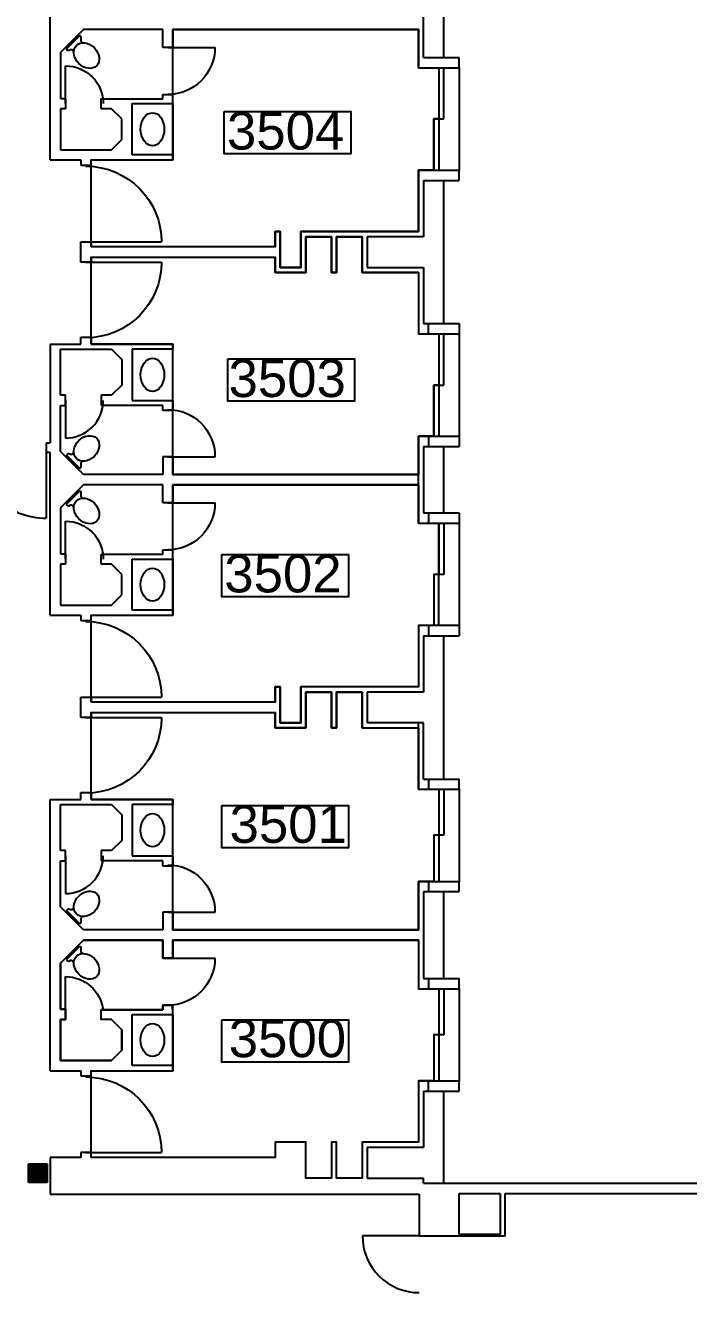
# Model space of a CAD drawing. Extents: x 338 to 7662, y 1527 to 4766.
# Drawn here: x 3434 to 3856, y 3372 to 4177 of the extents above; entities that cross this region are included whole.
import ezdxf

# ---------------------------------------------------------------- set-up
doc = ezdxf.new("R2010")
doc.units = 0
doc.header["$LTSCALE"] = 150
doc.header["$MEASUREMENT"] = 0
for name, color, linetype in [('A-ANNO-TX192', 4, 'CONTINUOUS'), ('A-COLS', 5, 'CONTINUOUS'), ('A-DOOR', 2, 'CONTINUOUS'), ('A-FLOR-CASE', 3, 'CONTINUOUS'), ('A-FLOR-PFIX', 2, 'CONTINUOUS'), ('A-GLAZ', 2, 'CONTINUOUS'), ('A-GLAZ-SILL', 1, 'CONTINUOUS'), ('A-WALL-FULL', 6, 'CONTINUOUS'), ('X-MEDGAS', 5, 'CONTINUOUS')]:
    doc.layers.add(name, color=color, linetype=linetype)
doc.styles.add('ARIAL', font='arial.ttf')

# ---------------------------------------------------------------- blocks, each defined once
blk = doc.blocks.new('FIREPULL')
at = {"layer": 'X-MEDGAS'}
for p, q in [((-5.91, 0), (-5.91, 11.81)), ((-5.91, 11.81), (5.91, 11.81)), ((-5.9, 0), (-5.9, 11.81)), ((-5.87, 0), (-5.87, 11.81)), ((-5.84, 0), (-5.84, 11.81)), ((-5.81, 0), (-5.81, 11.81)), ((-5.78, 0), (-5.78, 11.81)), ((-5.75, 0), (-5.75, 11.81)), ((-5.72, 0), (-5.72, 11.81)), ((-5.69, 0), (-5.69, 11.81)), ((-5.65, 0), (-5.65, 11.81)), ((-5.62, 0), (-5.62, 11.81)), ((-5.59, 0), (-5.59, 11.81)), ((-5.56, 0), (-5.56, 11.81)), ((-5.53, 0), (-5.53, 11.81)), ((-5.5, 0), (-5.5, 11.81)), ((-5.47, 0), (-5.47, 11.81)), ((-5.44, 0), (-5.44, 11.81)), ((-5.4, 0), (-5.4, 11.81)), ((-5.37, 0), (-5.37, 11.81)), ((-5.34, 0), (-5.34, 11.81)), ((-5.31, 0), (-5.31, 11.81)), ((-5.28, 0), (-5.28, 11.81)), ((-5.25, 0), (-5.25, 11.81)), ((-5.22, 0), (-5.22, 11.81)), ((-5.19, 0), (-5.19, 11.81)), ((-5.15, 0), (-5.15, 11.81)), ((-5.12, 0), (-5.12, 11.81)), ((-5.09, 0), (-5.09, 11.81)), ((-5.06, 0), (-5.06, 11.81)), ((-5.03, 0), (-5.03, 11.81)), ((-5, 0), (-5, 11.81)), ((-4.97, 0), (-4.97, 11.81)), ((-4.94, 0), (-4.94, 11.81)), ((-4.9, 0), (-4.9, 11.81)), ((-4.87, 0), (-4.87, 11.81)), ((-4.84, 0), (-4.84, 11.81)), ((-4.81, 0), (-4.81, 11.81)), ((-4.78, 0), (-4.78, 11.81)), ((-4.75, 0), (-4.75, 11.81)), ((-4.72, 0), (-4.72, 11.81)), ((-4.69, 0), (-4.69, 11.81)), ((-4.65, 0), (-4.65, 11.81)), ((-4.62, 0), (-4.62, 11.81)), ((-4.59, 0), (-4.59, 11.81)), ((-4.56, 0), (-4.56, 11.81)), ((-4.53, 0), (-4.53, 11.81)), ((-4.5, 0), (-4.5, 11.81)), ((-4.47, 0), (-4.47, 11.81)), ((-4.44, 0), (-4.44, 11.81)), ((-4.4, 0), (-4.4, 11.81)), ((-4.37, 0), (-4.37, 11.81)), ((-4.34, 0), (-4.34, 11.81)), ((-4.31, 0), (-4.31, 11.81)), ((-4.28, 0), (-4.28, 11.81)), ((-4.25, 0), (-4.25, 11.81)), ((-4.22, 0), (-4.22, 11.81)), ((-4.19, 0), (-4.19, 11.81)), ((-4.15, 0), (-4.15, 11.81)), ((-4.12, 0), (-4.12, 11.81)), ((-4.09, 0), (-4.09, 11.81)), ((-4.06, 0), (-4.06, 11.81)), ((-4.03, 0), (-4.03, 11.81)), ((-4, 0), (-4, 11.81)), ((-3.97, 0), (-3.97, 11.81)), ((-3.94, 0), (-3.94, 11.81)), ((-3.9, 0), (-3.9, 11.81)), ((-3.87, 0), (-3.87, 11.81)), ((-3.84, 0), (-3.84, 11.81)), ((-3.81, 0), (-3.81, 11.81)), ((-3.78, 0), (-3.78, 11.81)), ((-3.75, 0), (-3.75, 11.81)), ((-3.72, 0), (-3.72, 11.81)), ((-3.69, 0), (-3.69, 11.81)), ((-3.65, 0), (-3.65, 11.81)), ((-3.62, 0), (-3.62, 11.81)), ((-3.59, 0), (-3.59, 11.81)), ((-3.56, 0), (-3.56, 11.81)), ((-3.53, 0), (-3.53, 11.81)), ((-3.5, 0), (-3.5, 11.81)), ((-3.47, 0), (-3.47, 11.81)), ((-3.44, 0), (-3.44, 11.81)), ((-3.4, 0), (-3.4, 11.81)), ((-3.37, 0), (-3.37, 11.81)), ((-3.34, 0), (-3.34, 11.81)), ((-3.31, 0), (-3.31, 11.81)), ((-3.28, 0), (-3.28, 11.81)), ((-3.25, 0), (-3.25, 11.81)), ((-3.22, 0), (-3.22, 11.81)), ((-3.19, 0), (-3.19, 11.81)), ((-3.15, 0), (-3.15, 11.81)), ((-3.12, 0), (-3.12, 11.81)), ((-3.09, 0), (-3.09, 11.81)), ((-3.06, 0), (-3.06, 11.81)), ((-3.03, 0), (-3.03, 11.81)), ((-3, 0), (-3, 11.81)), ((-2.97, 0), (-2.97, 11.81)), ((-2.94, 0), (-2.94, 11.81)), ((-2.9, 0), (-2.9, 11.81)), ((-2.87, 0), (-2.87, 11.81)), ((-2.84, 0), (-2.84, 11.81)), ((-2.81, 0), (-2.81, 11.81)), ((-2.78, 0), (-2.78, 11.81)), ((-2.75, 0), (-2.75, 11.81)), ((-2.72, 0), (-2.72, 11.81)), ((-2.69, 0), (-2.69, 11.81)), ((-2.65, 0), (-2.65, 11.81)), ((-2.62, 0), (-2.62, 11.81)), ((-2.59, 0), (-2.59, 11.81)), ((-2.56, 0), (-2.56, 11.81)), ((-2.53, 0), (-2.53, 11.81)), ((-2.5, 0), (-2.5, 11.81)), ((-2.47, 0), (-2.47, 11.81)), ((-2.44, 0), (-2.44, 11.81)), ((-2.4, 0), (-2.4, 11.81)), ((-2.37, 0), (-2.37, 11.81)), ((-2.34, 0), (-2.34, 11.81)), ((-2.31, 0), (-2.31, 11.81)), ((-2.28, 0), (-2.28, 11.81)), ((-2.25, 0), (-2.25, 11.81)), ((-2.22, 0), (-2.22, 11.81)), ((-2.19, 0), (-2.19, 11.81)), ((-2.15, 0), (-2.15, 11.81)), ((-2.12, 0), (-2.12, 11.81)), ((-2.09, 0), (-2.09, 11.81)), ((-2.06, 0), (-2.06, 11.81)), ((-2.03, 0), (-2.03, 11.81)), ((-2, 0), (-2, 11.81)), ((-1.97, 0), (-1.97, 11.81)), ((-1.94, 0), (-1.94, 11.81)), ((-1.9, 0), (-1.9, 11.81)), ((-1.87, 0), (-1.87, 11.81)), ((-1.84, 0), (-1.84, 11.81)), ((-1.81, 0), (-1.81, 11.81)), ((-1.78, 0), (-1.78, 11.81)), ((-1.75, 0), (-1.75, 11.81)), ((-1.72, 0), (-1.72, 11.81)), ((-1.69, 0), (-1.69, 11.81)), ((-1.65, 0), (-1.65, 11.81)), ((-1.62, 0), (-1.62, 11.81)), ((-1.59, 0), (-1.59, 11.81)), ((-1.56, 0), (-1.56, 11.81)), ((-1.53, 0), (-1.53, 11.81)), ((-1.5, 0), (-1.5, 11.81)), ((-1.47, 0), (-1.47, 11.81)), ((-1.44, 0), (-1.44, 11.81)), ((-1.4, 0), (-1.4, 11.81)), ((-1.37, 0), (-1.37, 11.81)), ((-1.34, 0), (-1.34, 11.81)), ((-1.31, 0), (-1.31, 11.81)), ((-1.28, 0), (-1.28, 11.81)), ((-1.25, 0), (-1.25, 11.81)), ((-1.22, 0), (-1.22, 11.81)), ((-1.19, 0), (-1.19, 11.81)), ((-1.15, 0), (-1.15, 11.81)), ((-1.12, 0), (-1.12, 11.81)), ((-1.09, 0), (-1.09, 11.81)), ((-1.06, 0), (-1.06, 11.81)), ((-1.03, 0), (-1.03, 11.81)), ((-1, 0), (-1, 11.81)), ((-0.97, 0), (-0.97, 11.81)), ((-0.94, 0), (-0.94, 11.81)), ((-0.9, 0), (-0.9, 11.81)), ((-0.87, 0), (-0.87, 11.81)), ((-0.84, 0), (-0.84, 11.81)), ((-0.81, 0), (-0.81, 11.81)), ((-0.78, 0), (-0.78, 11.81)), ((-0.75, 0), (-0.75, 11.81)), ((-0.72, 0), (-0.72, 11.81)), ((-0.69, 0), (-0.69, 11.81)), ((-0.65, 0), (-0.65, 11.81)), ((-0.62, 0), (-0.62, 11.81)), ((-0.59, 0), (-0.59, 11.81)), ((-0.56, 0), (-0.56, 11.81)), ((-0.53, 0), (-0.53, 11.81)), ((-0.5, 0), (-0.5, 11.81)), ((-0.47, 0), (-0.47, 11.81)), ((-0.44, 0), (-0.44, 11.81)), ((-0.4, 0), (-0.4, 11.81)), ((-0.37, 0), (-0.37, 11.81)), ((-0.34, 0), (-0.34, 11.81)), ((-0.31, 0), (-0.31, 11.81)), ((-0.28, 0), (-0.28, 11.81)), ((-0.25, 0), (-0.25, 11.81)), ((-0.22, 0), (-0.22, 11.81)), ((-0.19, 0), (-0.19, 11.81)), ((-0.15, 0), (-0.15, 11.81)), ((-0.12, 0), (-0.12, 11.81)), ((-0.09, 0), (-0.09, 11.81)), ((-0.06, 0), (-0.06, 11.81)), ((-0.03, 0), (-0.03, 11.81)), ((0, 0), (0, 11.81)), ((0.03, 0), (0.03, 11.81)), ((0.06, 0), (0.06, 11.81)), ((0.1, 0), (0.1, 11.81)), ((0.13, 0), (0.13, 11.81)), ((0.16, 0), (0.16, 11.81)), ((0.19, 0), (0.19, 11.81)), ((0.22, 0), (0.22, 11.81)), ((0.25, 0), (0.25, 11.81)), ((0.28, 0), (0.28, 11.81)), ((0.31, 0), (0.31, 11.81)), ((0.35, 0), (0.35, 11.81)), ((0.38, 0), (0.38, 11.81)), ((0.41, 0), (0.41, 11.81)), ((0.44, 0), (0.44, 11.81)), ((0.47, 0), (0.47, 11.81)), ((0.5, 0), (0.5, 11.81)), ((0.53, 0), (0.53, 11.81)), ((0.56, 0), (0.56, 11.81)), ((0.6, 0), (0.6, 11.81)), ((0.63, 0), (0.63, 11.81)), ((0.66, 0), (0.66, 11.81)), ((0.69, 0), (0.69, 11.81)), ((0.72, 0), (0.72, 11.81)), ((0.75, 0), (0.75, 11.81)), ((0.78, 0), (0.78, 11.81)), ((0.81, 0), (0.81, 11.81)), ((0.85, 0), (0.85, 11.81)), ((0.88, 0), (0.88, 11.81)), ((0.91, 0), (0.91, 11.81)), ((0.94, 0), (0.94, 11.81)), ((0.97, 0), (0.97, 11.81)), ((1, 0), (1, 11.81)), ((1.03, 0), (1.03, 11.81)), ((1.06, 0), (1.06, 11.81)), ((1.1, 0), (1.1, 11.81)), ((1.13, 0), (1.13, 11.81)), ((1.16, 0), (1.16, 11.81)), ((1.19, 0), (1.19, 11.81)), ((1.22, 0), (1.22, 11.81)), ((1.25, 0), (1.25, 11.81)), ((1.28, 0), (1.28, 11.81)), ((1.31, 0), (1.31, 11.81)), ((1.35, 0), (1.35, 11.81)), ((1.38, 0), (1.38, 11.81)), ((1.41, 0), (1.41, 11.81)), ((1.44, 0), (1.44, 11.81)), ((1.47, 0), (1.47, 11.81)), ((1.5, 0), (1.5, 11.81)), ((1.53, 0), (1.53, 11.81)), ((1.56, 0), (1.56, 11.81)), ((1.6, 0), (1.6, 11.81)), ((1.63, 0), (1.63, 11.81)), ((1.66, 0), (1.66, 11.81)), ((1.69, 0), (1.69, 11.81)), ((1.72, 0), (1.72, 11.81)), ((1.75, 0), (1.75, 11.81)), ((1.78, 0), (1.78, 11.81)), ((1.81, 0), (1.81, 11.81)), ((1.85, 0), (1.85, 11.81)), ((1.88, 0), (1.88, 11.81)), ((1.91, 0), (1.91, 11.81)), ((1.94, 0), (1.94, 11.81)), ((1.97, 0), (1.97, 11.81)), ((2, 0), (2, 11.81)), ((2.03, 0), (2.03, 11.81)), ((2.06, 0), (2.06, 11.81)), ((2.1, 0), (2.1, 11.81)), ((2.13, 0), (2.13, 11.81)), ((2.16, 0), (2.16, 11.81)), ((2.19, 0), (2.19, 11.81)), ((2.22, 0), (2.22, 11.81)), ((2.25, 0), (2.25, 11.81)), ((2.28, 0), (2.28, 11.81)), ((2.31, 0), (2.31, 11.81)), ((2.35, 0), (2.35, 11.81)), ((2.38, 0), (2.38, 11.81)), ((2.41, 0), (2.41, 11.81)), ((2.44, 0), (2.44, 11.81)), ((2.47, 0), (2.47, 11.81)), ((2.5, 0), (2.5, 11.81)), ((2.53, 0), (2.53, 11.81)), ((2.56, 0), (2.56, 11.81)), ((2.6, 0), (2.6, 11.81)), ((2.63, 0), (2.63, 11.81)), ((2.66, 0), (2.66, 11.81)), ((2.69, 0), (2.69, 11.81)), ((2.72, 0), (2.72, 11.81)), ((2.75, 0), (2.75, 11.81)), ((2.78, 0), (2.78, 11.81)), ((2.81, 0), (2.81, 11.81)), ((2.85, 0), (2.85, 11.81)), ((2.88, 0), (2.88, 11.81)), ((2.91, 0), (2.91, 11.81)), ((2.94, 0), (2.94, 11.81)), ((2.97, 0), (2.97, 11.81)), ((3, 0), (3, 11.81)), ((3.03, 0), (3.03, 11.81)), ((3.06, 0), (3.06, 11.81)), ((3.1, 0), (3.1, 11.81)), ((3.13, 0), (3.13, 11.81)), ((3.16, 0), (3.16, 11.81)), ((3.19, 0), (3.19, 11.81)), ((3.22, 0), (3.22, 11.81)), ((3.25, 0), (3.25, 11.81)), ((3.28, 0), (3.28, 11.81)), ((3.31, 0), (3.31, 11.81)), ((3.35, 0), (3.35, 11.81)), ((3.38, 0), (3.38, 11.81)), ((3.41, 0), (3.41, 11.81)), ((3.44, 0), (3.44, 11.81)), ((3.47, 0), (3.47, 11.81)), ((3.5, 0), (3.5, 11.81)), ((3.53, 0), (3.53, 11.81)), ((3.56, 0), (3.56, 11.81)), ((3.6, 0), (3.6, 11.81)), ((3.63, 0), (3.63, 11.81)), ((3.66, 0), (3.66, 11.81)), ((3.69, 0), (3.69, 11.81)), ((3.72, 0), (3.72, 11.81)), ((3.75, 0), (3.75, 11.81)), ((3.78, 0), (3.78, 11.81)), ((3.81, 0), (3.81, 11.81)), ((3.85, 0), (3.85, 11.81)), ((3.88, 0), (3.88, 11.81)), ((3.91, 0), (3.91, 11.81)), ((3.94, 0), (3.94, 11.81)), ((3.97, 0), (3.97, 11.81)), ((4, 0), (4, 11.81)), ((4.03, 0), (4.03, 11.81)), ((4.06, 0), (4.06, 11.81)), ((4.1, 0), (4.1, 11.81)), ((4.13, 0), (4.13, 11.81)), ((4.16, 0), (4.16, 11.81)), ((4.19, 0), (4.19, 11.81)), ((4.22, 0), (4.22, 11.81)), ((4.25, 0), (4.25, 11.81)), ((4.28, 0), (4.28, 11.81)), ((4.31, 0), (4.31, 11.81)), ((4.35, 0), (4.35, 11.81)), ((4.38, 0), (4.38, 11.81)), ((4.41, 0), (4.41, 11.81)), ((4.44, 0), (4.44, 11.81)), ((4.47, 0), (4.47, 11.81)), ((4.5, 0), (4.5, 11.81)), ((4.53, 0), (4.53, 11.81)), ((4.56, 0), (4.56, 11.81)), ((4.6, 0), (4.6, 11.81)), ((4.63, 0), (4.63, 11.81)), ((4.66, 0), (4.66, 11.81)), ((4.69, 0), (4.69, 11.81)), ((4.72, 0), (4.72, 11.81)), ((4.75, 0), (4.75, 11.81)), ((4.78, 0), (4.78, 11.81)), ((4.81, 0), (4.81, 11.81)), ((4.85, 0), (4.85, 11.81)), ((4.88, 0), (4.88, 11.81)), ((4.91, 0), (4.91, 11.81)), ((4.94, 0), (4.94, 11.81)), ((4.97, 0), (4.97, 11.81)), ((5, 0), (5, 11.81)), ((5.03, 0), (5.03, 11.81)), ((5.06, 0), (5.06, 11.81)), ((5.1, 0), (5.1, 11.81)), ((5.13, 0), (5.13, 11.81)), ((5.16, 0), (5.16, 11.81)), ((5.19, 0), (5.19, 11.81)), ((5.22, 0), (5.22, 11.81)), ((5.25, 0), (5.25, 11.81)), ((5.28, 0), (5.28, 11.81)), ((5.31, 0), (5.31, 11.81)), ((5.35, 0), (5.35, 11.81)), ((5.38, 0), (5.38, 11.81)), ((5.41, 0), (5.41, 11.81)), ((5.44, 0), (5.44, 11.81)), ((5.47, 0), (5.47, 11.81)), ((5.5, 0), (5.5, 11.81)), ((5.53, 0), (5.53, 11.81)), ((5.56, 0), (5.56, 11.81)), ((5.6, 0), (5.6, 11.81)), ((5.63, 0), (5.63, 11.81)), ((5.66, 0), (5.66, 11.81)), ((5.69, 0), (5.69, 11.81)), ((5.72, 0), (5.72, 11.81)), ((5.75, 0), (5.75, 11.81)), ((5.78, 0), (5.78, 11.81)), ((5.81, 0), (5.81, 11.81)), ((5.85, 0), (5.85, 11.81)), ((5.88, 0), (5.88, 11.81)), ((5.91, 11.81), (5.91, 0)), ((5.91, 0), (-5.91, 0))]:
    blk.add_line(p, q, dxfattribs=at)

msp = doc.modelspace()

# ---------------------------------------------------------------- linework, layer by layer
at = {"layer": 'A-COLS'}
for p, q in [((3710, 3409), (3710, 3435)), ((3710, 3435), (3736, 3435)), ((3736, 3435), (3736, 3409)), ((3736, 3409), (3710, 3409))]:
    msp.add_line(p, q, dxfattribs=at)
at = {"layer": 'A-DOOR'}
for p, q in [((3524.75, 4163), (3554.75, 4163)), ((3459.75, 4127.25), (3459.75, 4151.25)), ((3472.75, 4039.5), (3520.75, 4039.5)), ((3472.75, 4026.5), (3520.75, 4026.5)), ((3459.75, 3938.75), (3459.75, 3914.75)), ((3447.48, 3908.9), (3447.48, 3863.9)), ((3524.75, 3903), (3554.75, 3903)), ((3524.75, 3873.75), (3554.75, 3873.75)), ((3459.75, 3838), (3459.75, 3862)), ((3472.75, 3750.25), (3520.75, 3750.25)), ((3472.75, 3737.25), (3520.75, 3737.25)), ((3459.75, 3649.5), (3459.75, 3625.5)), ((3524.75, 3613.75), (3554.75, 3613.75)), ((3524.75, 3584.5), (3554.75, 3584.5)), ((3459.75, 3548.75), (3459.75, 3572.75)), ((3472.75, 3461), (3520.75, 3461)), ((3684.5, 3408), (3648.5, 3408))]:
    msp.add_line(p, q, dxfattribs=at)
at = {"layer": 'A-DOOR', "extrusion": (0, 0, -1)}
for centre, major_axis, start_param, end_param in [((3524.75, 4163), (21.21, 21.21), 0.785398, 2.356194), ((3459.75, 4127.25), (-16.97, 16.97), 0.785398, 2.356194), ((3472.75, 4039.5), (33.94, 33.94), 5.497787, 7.068583), ((3472.75, 4026.5), (33.94, 33.94), 0.785398, 2.356194), ((3524.75, 3903), (21.21, 21.21), 5.497787, 7.068583), ((3524.75, 3873.75), (21.21, 21.21), 0.785398, 2.356194), ((3459.75, 3838), (-16.97, 16.97), 0.785398, 2.356194), ((3472.75, 3750.25), (33.94, 33.94), 5.497787, 7.068583), ((3472.75, 3737.25), (33.94, 33.94), 0.785398, 2.356194), ((3524.75, 3613.75), (21.21, 21.21), 5.497787, 7.068583), ((3524.75, 3584.5), (21.21, 21.21), 0.785398, 2.356194), ((3459.75, 3548.75), (-16.97, 16.97), 0.785398, 2.239587), ((3472.75, 3461), (33.94, 33.94), 5.497787, 7.068583)]:
    msp.add_ellipse(centre, major_axis=major_axis, ratio=1, start_param=start_param, end_param=end_param, dxfattribs=at)
at = {"layer": 'A-DOOR'}
for centre, major_axis, ratio, start_param, end_param in [((3459.75, 3938.75), (-16.97, 16.97), 1, 2.356194, 3.926991), ((3447.48, 3908.9), (17.44, 41.58), 0.987634, 1.963494, 3.543166), ((3459.75, 3649.5), (-16.97, 16.97), 1, 2.356194, 3.926991), ((3684.5, 3408), (25.46, 25.46), 1, 2.356194, 3.926991)]:
    msp.add_ellipse(centre, major_axis=major_axis, ratio=ratio, start_param=start_param, end_param=end_param, dxfattribs=at)
at = {"layer": 'A-FLOR-CASE'}
for p, q in [((3528, 4127.25), (3528, 4094.75)), ((3528, 3938.75), (3528, 3971.25)), ((3528, 3838), (3528, 3805.5)), ((3528, 3649.5), (3528, 3682)), ((3528, 3548.75), (3528, 3516.25))]:
    msp.add_line(p, q, dxfattribs=at)
at = {"layer": 'A-FLOR-PFIX'}
for p, q in [((3460.38, 4162.01), (3468.87, 4170.49)), ((3468.87, 3895.51), (3460.38, 3903.99)), ((3460.38, 3872.76), (3468.87, 3881.24)), ((3468.87, 3606.26), (3460.38, 3614.74)), ((3460.38, 3583.51), (3468.87, 3591.99))]:
    msp.add_line(p, q, dxfattribs=at)
for centre, radius, start, end in [((3468.16, 4169.08), 1.58, 333.43495, 63.43495), ((3461.8, 4162.71), 1.58, 206.56505, 296.56505), ((3471.22, 4167.66), 1.79, 156.79875, 273.25713), ((3463.21, 4159.61), 1.83, 359.34402, 112.6996), ((3461.8, 3903.29), 1.58, 63.43495, 153.43495), ((3463.21, 3906.35), 1.79, 246.79875, 3.25713), ((3468.16, 3896.92), 1.58, 296.56505, 26.56505), ((3471.27, 3898.34), 1.83, 89.34402, 202.6996), ((3468.16, 3879.83), 1.58, 333.43495, 63.43495), ((3461.8, 3873.46), 1.58, 206.56505, 296.56505), ((3463.21, 3870.36), 1.83, 359.34402, 112.6996), ((3471.22, 3878.41), 1.79, 156.79875, 273.25713), ((3461.8, 3614.04), 1.58, 63.43495, 153.43495), ((3463.21, 3617.1), 1.79, 246.79875, 3.25713), ((3468.16, 3607.67), 1.58, 296.56505, 26.56505), ((3471.27, 3609.09), 1.83, 89.34402, 202.6996), ((3468.16, 3590.58), 1.58, 333.43495, 63.43495), ((3461.8, 3584.21), 1.58, 206.56505, 296.56505), ((3463.21, 3581.11), 1.83, 359.34402, 112.6996), ((3471.22, 3589.16), 1.79, 156.79875, 273.25713)]:
    msp.add_arc(centre, radius, start, end, dxfattribs=at)
for centre, major_axis, ratio in [((3473.11, 4157.76), (-6.43, 6.43), 0.769231), ((3515, 4111), (0, 10.5), 0.714286), ((3515, 3955), (0, 10.5), 0.714286), ((3473.11, 3908.24), (6.43, 6.43), 0.769231), ((3473.11, 3868.51), (-6.43, 6.43), 0.769231), ((3515, 3821.75), (0, 10.5), 0.714286), ((3515, 3665.75), (0, 10.5), 0.714286), ((3473.11, 3618.99), (6.43, 6.43), 0.769231), ((3473.11, 3579.26), (-6.43, 6.43), 0.769231), ((3515, 3532.5), (0, 10.5), 0.714286)]:
    msp.add_ellipse(centre, major_axis=major_axis, ratio=ratio, dxfattribs=at)
at = {"layer": 'A-GLAZ', "linetype": 'Continuous'}
for p, q in [((3697, 4150), (3697, 4085)), ((3700.25, 4117.5), (3700.25, 4150)), ((3693.75, 4117.5), (3700.25, 4117.5)), ((3693.75, 4085), (3693.75, 4117.5)), ((3697, 3981), (3697, 3916)), ((3700.25, 3948.5), (3700.25, 3981)), ((3693.75, 3916), (3693.75, 3948.5)), ((3693.75, 3948.5), (3700.25, 3948.5)), ((3697, 3795.75), (3697, 3860.75)), ((3700.25, 3860.75), (3700.25, 3828.25)), ((3700.25, 3828.25), (3693.75, 3828.25)), ((3693.75, 3828.25), (3693.75, 3795.75)), ((3697, 3691.75), (3697, 3633.25)), ((3700.25, 3691.75), (3700.25, 3662.5)), ((3693.75, 3662.5), (3693.75, 3633.25)), ((3700.25, 3662.5), (3693.75, 3662.5)), ((3697, 3565), (3697, 3506.5)), ((3700.25, 3565), (3700.25, 3535.75)), ((3700.25, 3535.75), (3693.75, 3535.75)), ((3693.75, 3535.75), (3693.75, 3506.5))]:
    msp.add_line(p, q, dxfattribs=at)
at = {"layer": 'A-GLAZ-SILL', "linetype": 'Continuous'}
for p, q in [((3710, 4150), (3710, 4085)), ((3710, 3981), (3710, 3916)), ((3710, 3860.75), (3710, 3795.75)), ((3710, 3691.75), (3710, 3633.25)), ((3710, 3565), (3710, 3506.5))]:
    msp.add_line(p, q, dxfattribs=at)
at = {"layer": 'A-WALL-FULL'}
for p, q in [((3687.25, 4156.5), (3687.25, 4195.5)), ((3700.25, 4156.5), (3700.25, 4195.5)), ((3450, 4091.5), (3450, 4182.5)), ((3471.12, 4174.38), (3456.5, 4159.75)), ((3521.5, 4174.38), (3471.12, 4174.38)), ((3521.5, 4163), (3521.5, 4174.38)), ((3528, 4174.38), (3528, 4163)), ((3684, 4174.38), (3528, 4174.38)), ((3684, 4150), (3684, 4174.38)), ((3528, 4163), (3521.5, 4163)), ((3456.5, 4159.75), (3456.5, 4130.5)), ((3687.25, 4156.5), (3710, 4156.5)), ((3710, 4150), (3710, 4156.5)), ((3684, 4150), (3710, 4150)), ((3456.5, 4130.5), (3459.75, 4130.5)), ((3459.75, 4130.5), (3459.75, 4124)), ((3482.5, 4124), (3482.5, 4130.5)), ((3521.5, 4130.04), (3482.5, 4130.04)), ((3521.5, 4133.02), (3527.77, 4133.02)), ((3521.5, 4130.5), (3521.5, 4133.02)), ((3527.77, 4133.02), (3527.77, 4130.5)), ((3528, 4127.25), (3528, 4130.5)), ((3456.5, 4124), (3456.5, 4098)), ((3459.75, 4124), (3456.5, 4124)), ((3489, 4124), (3482.5, 4124)), ((3495.5, 4117.5), (3489, 4124)), ((3502, 4127.25), (3528, 4127.25)), ((3502, 4094.75), (3502, 4127.25)), ((3495.5, 4104.5), (3495.5, 4117.5)), ((3456.5, 4098), (3489, 4098)), ((3489, 4098), (3495.5, 4104.5)), ((3450, 4091.5), (3469.5, 4091.5)), ((3469.5, 4091.5), (3469.5, 4088.25)), ((3476, 4088.25), (3476, 4091.5)), ((3476, 4091.5), (3528, 4091.5)), ((3528, 4094.75), (3502, 4094.75)), ((3528, 4094.75), (3528, 4091.5)), ((3469.5, 4088.25), (3476, 4088.25)), ((3684, 4085), (3710, 4085)), ((3684, 4046), (3684, 4085)), ((3710, 4078.5), (3710, 4085)), ((3687.25, 4078.5), (3710, 4078.5)), ((3687.25, 4078.5), (3687.25, 4042.75)), ((3700.25, 3987.5), (3700.25, 4078.5)), ((3593, 4046), (3596.25, 4046)), ((3593, 4036.25), (3593, 4046)), ((3596.25, 4046), (3596.25, 4023.25)), ((3609.25, 4046), (3684, 4046)), ((3609.25, 4023.25), (3609.25, 4046)), ((3612.5, 4042.75), (3612.5, 4020)), ((3628.75, 4042.75), (3612.5, 4042.75)), ((3628.75, 4020), (3628.75, 4042.75)), ((3632, 4042.75), (3632, 4020)), ((3648.25, 4042.75), (3632, 4042.75)), ((3648.25, 4020), (3648.25, 4042.75)), ((3651.5, 4042.75), (3651.5, 4023.25)), ((3687.25, 4042.75), (3651.5, 4042.75)), ((3469.5, 4026.5), (3469.5, 4039.5)), ((3469.5, 4039.5), (3476, 4039.5)), ((3476, 4039.5), (3476, 4036.25)), ((3593, 4036.25), (3476, 4036.25)), ((3476, 4026.5), (3469.5, 4026.5)), ((3476, 4029.75), (3593, 4029.75)), ((3476, 4029.75), (3476, 4026.5)), ((3593, 4020), (3593, 4029.75)), ((3612.5, 4020), (3593, 4020)), ((3596.25, 4023.25), (3609.25, 4023.25)), ((3632, 4020), (3628.75, 4020)), ((3684, 4020), (3648.25, 4020)), ((3651.5, 4023.25), (3687.25, 4023.25)), ((3684, 4020), (3684, 3981)), ((3687.25, 4023.25), (3687.25, 3987.5)), ((3687.25, 3987.5), (3710, 3987.5)), ((3690.5, 3981), (3690.5, 3987.5)), ((3710, 3987.5), (3710, 3981)), ((3469.5, 3974.5), (3469.5, 3978.89)), ((3469.5, 3978.89), (3476, 3978.89)), ((3476, 3978.89), (3476, 3974.5)), ((3684, 3981), (3710, 3981)), ((3450, 3974.5), (3469.5, 3974.5)), ((3450, 3974.5), (3450, 3911.9)), ((3456.5, 3942), (3456.5, 3971.25)), ((3456.5, 3971.25), (3489, 3971.25)), ((3476, 3974.5), (3528, 3974.5)), ((3489, 3971.25), (3495.5, 3964.75)), ((3528, 3971.25), (3502, 3971.25)), ((3502, 3971.25), (3502, 3938.75)), ((3528, 3974.5), (3528, 3971.25)), ((3495.5, 3964.75), (3495.5, 3948.5)), ((3495.5, 3948.5), (3489, 3942)), ((3459.75, 3942), (3456.5, 3942)), ((3459.75, 3935.5), (3459.75, 3942)), ((3489, 3942), (3482.5, 3942)), ((3482.5, 3942), (3482.5, 3935.5)), ((3502, 3938.75), (3528, 3938.75)), ((3528, 3938.75), (3528, 3932.25)), ((3456.5, 3935.5), (3459.75, 3935.5)), ((3456.5, 3906.25), (3456.5, 3935.5)), ((3521.5, 3935.5), (3482.5, 3935.5)), ((3521.5, 3932.25), (3521.5, 3935.5)), ((3528, 3932.25), (3521.5, 3932.25)), ((3684, 3916), (3710, 3916)), ((3684, 3860.75), (3684, 3916)), ((3690.5, 3916), (3690.5, 3909.5)), ((3710, 3916), (3710, 3909.5)), ((3447.48, 3911.9), (3447.48, 3905.9)), ((3447.48, 3911.9), (3450, 3911.9)), ((3447.48, 3905.9), (3450, 3905.9)), ((3450, 3802.25), (3450, 3905.9)), ((3471.12, 3891.62), (3456.5, 3906.25)), ((3687.25, 3909.5), (3710, 3909.5)), ((3687.25, 3909.5), (3687.25, 3867.25)), ((3700.25, 3867.25), (3700.25, 3909.5)), ((3528, 3903), (3521.5, 3903)), ((3521.5, 3903), (3521.5, 3891.62)), ((3528, 3903), (3528, 3891.62)), ((3521.5, 3891.62), (3471.12, 3891.62)), ((3528, 3891.62), (3684, 3891.62)), ((3471.12, 3885.12), (3456.5, 3870.5)), ((3521.5, 3885.12), (3471.12, 3885.12)), ((3521.5, 3873.75), (3521.5, 3885.12)), ((3684, 3885.12), (3528, 3885.12)), ((3528, 3885.12), (3528, 3873.75)), ((3528, 3873.75), (3521.5, 3873.75)), ((3456.5, 3870.5), (3456.5, 3841.25)), ((3687.25, 3867.25), (3710, 3867.25)), ((3690.5, 3867.25), (3690.5, 3860.75)), ((3710, 3867.25), (3710, 3860.75)), ((3684, 3860.75), (3710, 3860.75)), ((3456.5, 3841.25), (3459.75, 3841.25)), ((3459.75, 3841.25), (3459.75, 3834.75)), ((3521.5, 3840.79), (3482.5, 3840.79)), ((3482.5, 3834.75), (3482.5, 3840.79)), ((3521.5, 3840.79), (3521.5, 3843.77)), ((3521.5, 3843.77), (3528, 3843.77)), ((3528, 3838), (3528, 3843.77)), ((3459.75, 3834.75), (3456.5, 3834.75)), ((3456.5, 3834.75), (3456.5, 3808.75)), ((3489, 3834.75), (3482.5, 3834.75)), ((3495.5, 3828.25), (3489, 3834.75)), ((3502, 3805.5), (3502, 3838)), ((3502, 3838), (3528, 3838)), ((3495.5, 3815.25), (3495.5, 3828.25)), ((3456.5, 3808.75), (3489, 3808.75)), ((3489, 3808.75), (3495.5, 3815.25)), ((3450, 3802.25), (3469.5, 3802.25)), ((3469.5, 3802.25), (3469.5, 3799)), ((3476, 3802.25), (3528, 3802.25)), ((3476, 3799), (3476, 3802.25)), ((3528, 3805.5), (3502, 3805.5)), ((3528, 3805.5), (3528, 3802.25)), ((3469.5, 3799), (3476, 3799)), ((3710, 3795.75), (3684, 3795.75)), ((3684, 3795.75), (3684, 3756.75)), ((3690.5, 3795.75), (3690.5, 3789.25)), ((3710, 3795.75), (3710, 3789.25)), ((3687.25, 3789.25), (3687.25, 3753.5)), ((3687.25, 3789.25), (3710, 3789.25)), ((3700.25, 3698.25), (3700.25, 3789.25)), ((3593, 3756.75), (3596.25, 3756.75)), ((3593, 3747), (3593, 3756.75)), ((3596.25, 3756.75), (3596.25, 3734)), ((3684, 3756.75), (3609.25, 3756.75)), ((3609.25, 3734), (3609.25, 3756.75)), ((3628.75, 3753.5), (3612.5, 3753.5)), ((3612.5, 3753.5), (3612.5, 3730.75)), ((3628.75, 3730.75), (3628.75, 3753.5)), ((3648.25, 3753.5), (3632, 3753.5)), ((3632, 3753.5), (3632, 3730.75)), ((3648.25, 3730.75), (3648.25, 3753.5)), ((3687.25, 3753.5), (3651.5, 3753.5)), ((3651.5, 3753.5), (3651.5, 3734)), ((3469.5, 3750.25), (3476, 3750.25)), ((3469.5, 3737.25), (3469.5, 3750.25)), ((3476, 3750.25), (3476, 3747)), ((3593, 3747), (3476, 3747)), ((3476, 3737.25), (3469.5, 3737.25)), ((3476, 3740.5), (3476, 3737.25)), ((3476, 3740.5), (3593, 3740.5)), ((3593, 3730.75), (3593, 3740.5)), ((3612.5, 3730.75), (3593, 3730.75)), ((3596.25, 3734), (3609.25, 3734)), ((3632, 3730.75), (3628.75, 3730.75)), ((3648.25, 3730.75), (3684, 3730.75)), ((3687.25, 3734), (3651.5, 3734)), ((3684, 3691.75), (3684, 3734)), ((3687.25, 3698.25), (3687.25, 3734)), ((3687.25, 3698.25), (3710, 3698.25)), ((3690.5, 3698.25), (3690.5, 3691.75)), ((3710, 3691.75), (3710, 3698.25)), ((3469.5, 3685.25), (3469.5, 3689.64)), ((3469.5, 3689.64), (3476, 3689.64)), ((3476, 3689.64), (3476, 3685.25)), ((3684, 3691.75), (3710, 3691.75)), ((3450, 3685.25), (3469.5, 3685.25)), ((3450, 3513), (3450, 3685.25)), ((3456.5, 3652.75), (3456.5, 3682)), ((3456.5, 3682), (3489, 3682)), ((3476, 3685.25), (3528, 3685.25)), ((3489, 3682), (3495.5, 3675.5)), ((3528, 3682), (3502, 3682)), ((3502, 3682), (3502, 3649.5)), ((3528, 3685.25), (3528, 3682)), ((3495.5, 3675.5), (3495.5, 3659.25)), ((3495.5, 3659.25), (3489, 3652.75)), ((3459.75, 3652.75), (3456.5, 3652.75)), ((3459.75, 3646.25), (3459.75, 3652.75)), ((3489, 3652.75), (3482.5, 3652.75)), ((3482.5, 3652.75), (3482.5, 3646.25)), ((3502, 3649.5), (3528, 3649.5)), ((3528, 3649.5), (3528, 3643)), ((3456.5, 3646.25), (3459.75, 3646.25)), ((3456.5, 3617), (3456.5, 3646.25)), ((3521.5, 3646.25), (3482.5, 3646.25)), ((3521.5, 3643), (3521.5, 3646.25)), ((3528, 3643), (3521.5, 3643)), ((3684, 3633.25), (3710, 3633.25)), ((3684, 3602.38), (3684, 3633.25)), ((3690.5, 3633.25), (3690.5, 3626.75)), ((3710, 3626.75), (3710, 3633.25)), ((3687.25, 3626.75), (3687.25, 3571.5)), ((3687.25, 3626.75), (3710, 3626.75)), ((3700.25, 3571.5), (3700.25, 3626.75)), ((3471.12, 3602.38), (3456.5, 3617)), ((3528, 3613.75), (3521.5, 3613.75)), ((3521.5, 3613.75), (3521.5, 3602.38)), ((3528, 3613.75), (3528, 3602.38)), ((3521.5, 3602.38), (3471.12, 3602.38)), ((3528, 3602.38), (3684, 3602.38)), ((3471.12, 3595.88), (3456.5, 3581.25)), ((3521.5, 3595.88), (3471.12, 3595.88)), ((3521.5, 3584.5), (3521.5, 3595.88)), ((3684, 3595.88), (3528, 3595.88)), ((3528, 3595.88), (3528, 3584.5)), ((3684, 3595.88), (3684, 3565)), ((3528, 3584.5), (3521.5, 3584.5)), ((3456.5, 3581.25), (3456.5, 3552)), ((3687.25, 3571.5), (3710, 3571.5)), ((3690.5, 3571.5), (3690.5, 3565)), ((3710, 3565), (3710, 3571.5)), ((3684, 3565), (3710, 3565)), ((3456.5, 3552), (3459.75, 3552)), ((3459.75, 3552), (3459.75, 3545.5)), ((3521.5, 3551.54), (3482.5, 3551.54)), ((3482.5, 3545.5), (3482.5, 3551.54)), ((3521.5, 3552), (3521.5, 3554.52)), ((3521.5, 3554.52), (3527.77, 3554.52)), ((3527.77, 3554.52), (3527.77, 3552)), ((3528, 3548.75), (3528, 3552)), ((3459.75, 3545.5), (3456.5, 3545.5)), ((3456.5, 3545.5), (3456.5, 3519.5)), ((3489, 3545.5), (3482.5, 3545.5)), ((3495.5, 3539), (3489, 3545.5)), ((3502, 3516.25), (3502, 3548.75)), ((3502, 3548.75), (3528, 3548.75)), ((3495.5, 3526), (3495.5, 3539)), ((3489, 3519.5), (3495.5, 3526)), ((3456.5, 3519.5), (3489, 3519.5)), ((3450, 3513), (3469.5, 3513)), ((3469.5, 3513), (3469.5, 3509.75)), ((3469.5, 3509.75), (3476, 3509.75)), ((3476, 3513), (3528, 3513)), ((3476, 3509.75), (3476, 3513)), ((3528, 3516.25), (3502, 3516.25)), ((3528, 3516.25), (3528, 3513)), ((3684, 3506.5), (3710, 3506.5)), ((3684, 3506.5), (3684, 3467.5)), ((3690.5, 3500), (3690.5, 3506.5)), ((3710, 3500), (3710, 3506.5)), ((3687.25, 3500), (3710, 3500)), ((3687.25, 3500), (3687.25, 3464.25)), ((3700.25, 3441.5), (3700.25, 3500)), ((3612.5, 3467.5), (3593, 3467.5)), ((3593, 3467.5), (3593, 3457.75)), ((3612.5, 3444.75), (3612.5, 3467.5)), ((3632, 3467.5), (3628.75, 3467.5)), ((3628.75, 3467.5), (3628.75, 3444.75)), ((3632, 3444.75), (3632, 3467.5)), ((3684, 3467.5), (3648.25, 3467.5)), ((3648.25, 3467.5), (3648.25, 3444.75)), ((3687.25, 3464.25), (3651.5, 3464.25)), ((3651.5, 3464.25), (3651.5, 3444.75)), ((3469.5, 3457.75), (3450, 3457.75)), ((3450, 3457.75), (3450, 3434.5)), ((3476, 3461), (3469.5, 3461)), ((3469.5, 3461), (3469.5, 3457.75)), ((3476, 3457.75), (3476, 3461)), ((3593, 3457.75), (3476, 3457.75)), ((3628.75, 3444.75), (3612.5, 3444.75)), ((3648.25, 3444.75), (3632, 3444.75)), ((3651.5, 3444.75), (3687.25, 3444.75)), ((3687.25, 3441.5), (3687.25, 3444.75)), ((3687.25, 3441.5), (3893.43, 3441.5)), ((3450, 3434.5), (3684.5, 3434.5)), ((3684.5, 3434.5), (3684.5, 3408)), ((3739.25, 3408), (3739.25, 3435)), ((3739.25, 3435), (3888.43, 3435)), ((3684.5, 3408), (3739.25, 3408))]:
    msp.add_line(p, q, dxfattribs=at)
at = {"layer": 'X-MEDGAS'}
for points in [[(3476, 4036.25), (3476, 4091.5), (3528, 4091.5), (3528, 4174.38), (3684, 4174.38), (3684, 4150), (3697, 4150), (3697, 4117.5), (3693.75, 4117.5), (3693.75, 4085), (3684, 4085), (3684, 4046), (3609.25, 4046), (3609.25, 4023.25), (3596.25, 4023.25), (3596.25, 4046), (3593, 4046), (3593, 4036.25)], [(3560.48, 4122.22), (3641.01, 4122.22), (3641.01, 4095.4), (3560.48, 4095.4)], [(3476, 3974.5), (3476, 4029.75), (3593, 4029.75), (3593, 4020), (3612.5, 4020), (3612.5, 4042.75), (3628.75, 4042.75), (3628.75, 4020), (3632, 4020), (3632, 4042.75), (3648.25, 4042.75), (3648.25, 4020), (3684, 4020), (3684, 3981), (3697, 3981), (3697, 3948.5), (3693.75, 3948.5), (3693.75, 3916), (3684, 3916), (3684, 3891.62), (3528, 3891.62), (3528, 3974.5)], [(3562.86, 3965.13), (3643.4, 3965.13), (3643.4, 3938.31), (3562.86, 3938.31)], [(3476, 3747), (3476, 3802.25), (3528, 3802.25), (3528, 3885.12), (3684, 3885.12), (3684, 3860.75), (3697, 3860.75), (3697, 3828.25), (3693.75, 3828.25), (3693.75, 3795.75), (3684, 3795.75), (3684, 3756.75), (3609.25, 3756.75), (3609.25, 3734), (3596.25, 3734), (3596.25, 3756.75), (3593, 3756.75), (3593, 3747)], [(3559.05, 3840.89), (3639.59, 3840.89), (3639.59, 3814.06), (3559.05, 3814.06)], [(3476, 3685.25), (3476, 3740.5), (3593, 3740.5), (3593, 3730.75), (3612.5, 3730.75), (3612.5, 3753.5), (3628.75, 3753.5), (3628.75, 3730.75), (3632, 3730.75), (3632, 3753.5), (3648.25, 3753.5), (3648.25, 3730.75), (3684, 3730.75), (3684, 3691.75), (3697, 3691.75), (3697, 3662.5), (3693.75, 3662.5), (3693.75, 3633.25), (3684, 3633.25), (3684, 3602.38), (3528, 3602.38), (3528, 3685.25)], [(3559.05, 3681.41), (3639.59, 3681.41), (3639.59, 3654.59), (3559.05, 3654.59)], [(3559.05, 3545.3), (3639.59, 3545.3), (3639.59, 3518.47), (3559.05, 3518.47)]]:
    msp.add_lwpolyline(points, close=True, dxfattribs=at)
for points in [[(3489, 3545.5), (3495.5, 3539), (3495.5, 3526), (3489, 3519.5), (3456.5, 3519.5), (3456.5, 3545.5), (3459.75, 3545.5), (3459.75, 3552), (3456.5, 3552), (3456.5, 3581.25), (3471.12, 3595.88), (3521.5, 3595.88), (3521.5, 3584.5), (3528, 3584.5), (3528, 3595.88), (3684, 3595.88), (3684, 3565), (3697, 3565), (3697, 3535.75), (3693.75, 3535.75), (3693.75, 3506.5), (3684, 3506.5), (3684, 3467.5), (3648.25, 3467.5), (3648.25, 3444.75), (3632, 3444.75), (3632, 3467.5), (3628.75, 3467.5), (3628.75, 3444.75), (3612.5, 3444.75), (3612.5, 3467.5), (3593, 3467.5), (3593, 3457.75), (3476, 3457.75)], [(3476, 3457.75), (3476, 3513), (3528, 3513), (3528, 3552), (3527.77, 3552), (3527.53, 3554.63), (3521.5, 3554.63), (3521.5, 3551.54)], [(3489, 3545.5), (3482.5, 3545.5), (3482.5, 3551.54), (3521.5, 3551.54)]]:
    msp.add_lwpolyline(points, dxfattribs=at)

# ---------------------------------------------------------------- block references
msp.add_blockref('FIREPULL', (3442.16, 3441.94), dxfattribs=at)

# ---------------------------------------------------------------- texts
at = {"layer": 'A-ANNO-TX192', "style": 'ARIAL'}
for s, p in [('3504', (3562.35, 4098.05)), ('3503', (3563.35, 3940.87)), ('3502', (3560.65, 3816.79)), ('3501', (3564, 3657.7)), ('3500', (3563.49, 3521.55))]:
    msp.add_text(s, height=24, dxfattribs=at).set_placement(p)

doc.saveas('drawing.dxf')
